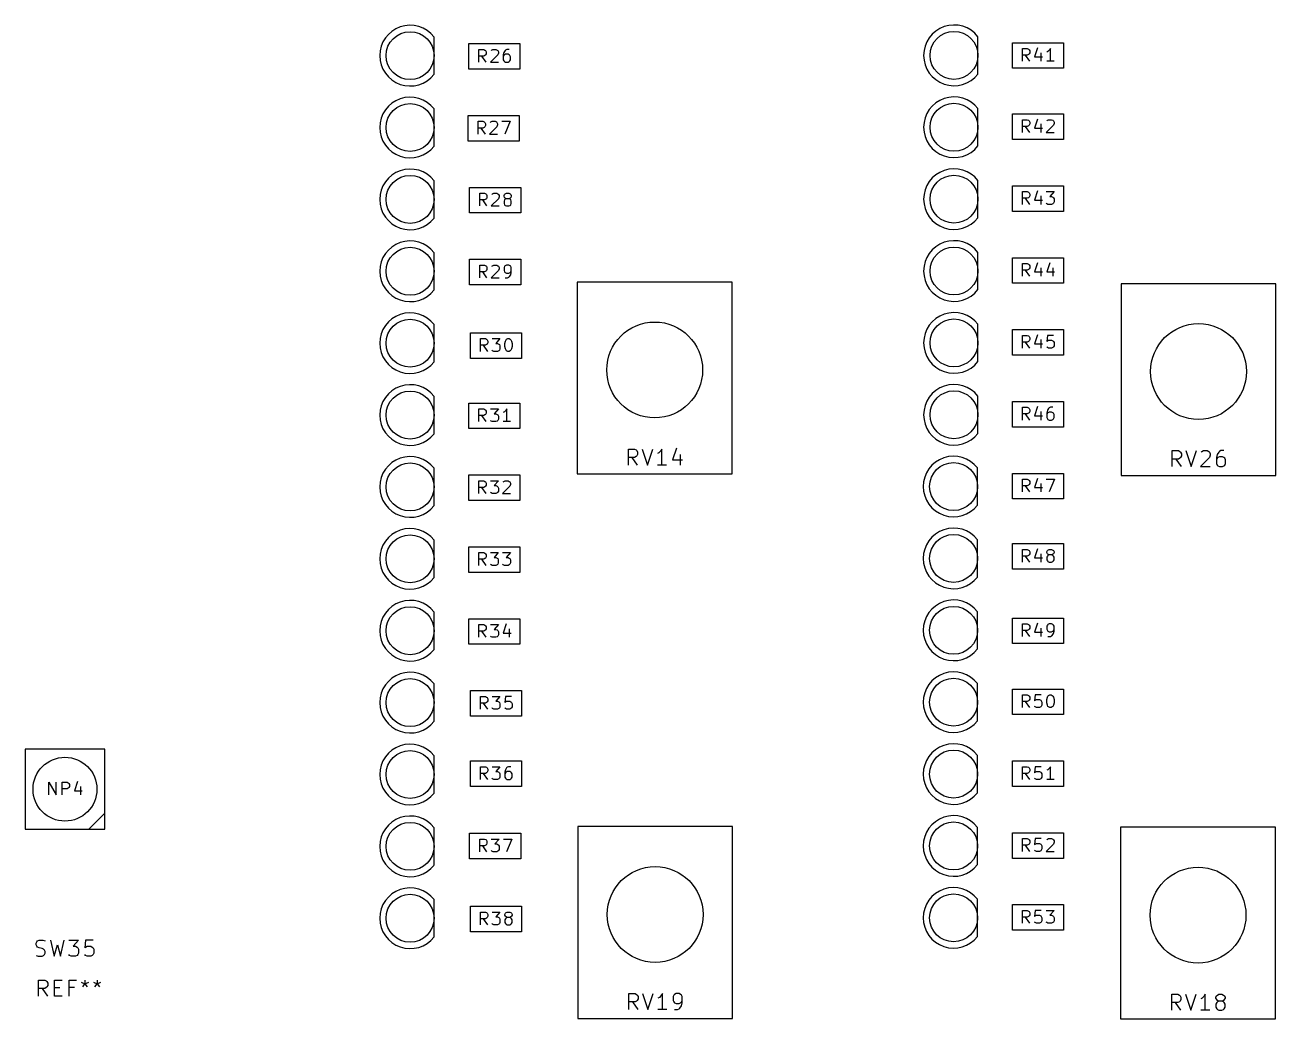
# Model space of a CAD drawing. Extents: x 0 to 360, y 0 to 260.
# Drawn here: x 90.5 to 168.8, y 134.5 to 196.8 of the extents above; entities that cross this region are included whole.
import ezdxf

# ---------------------------------------------------------------- set-up
doc = ezdxf.new("R2010")
doc.units = 0
doc.layers.add('BLACK', color=7, linetype='CONTINUOUS')

msp = doc.modelspace()

# ---------------------------------------------------------------- linework, layer by layer
at = {"layer": 'BLACK', "linetype": 'CONTINUOUS'}
for p, q in [((116.134, 193.679), (116.134, 196.012)), ((150.19, 193.695), (150.19, 196.027)), ((118.313, 193.995), (118.313, 195.595)), ((118.313, 195.595), (121.513, 195.595)), ((118.942, 194.433), (118.942, 195.233)), ((118.942, 195.233), (119.247, 195.233)), ((119.247, 195.233), (119.323, 195.195)), ((119.323, 195.195), (119.361, 195.157)), ((119.361, 195.157), (119.399, 195.08)), ((119.399, 195.08), (119.399, 194.966)), ((119.704, 195.157), (119.742, 195.195)), ((119.742, 195.195), (119.818, 195.233)), ((119.818, 195.233), (120.009, 195.233)), ((120.009, 195.233), (120.085, 195.195)), ((120.085, 195.195), (120.123, 195.157)), ((120.123, 195.157), (120.161, 195.08)), ((120.161, 195.08), (120.161, 195.004)), ((120.504, 195.042), (120.466, 194.89)), ((120.58, 195.157), (120.504, 195.042)), ((120.618, 195.195), (120.58, 195.157)), ((120.694, 195.233), (120.618, 195.195)), ((120.847, 195.233), (120.694, 195.233)), ((121.513, 195.595), (121.513, 193.995)), ((152.345, 194.056), (152.345, 195.656)), ((152.345, 195.656), (155.545, 195.656)), ((152.974, 194.494), (152.974, 195.294)), ((152.974, 195.294), (153.279, 195.294)), ((153.279, 195.294), (153.355, 195.256)), ((153.355, 195.256), (153.393, 195.218)), ((153.393, 195.218), (153.431, 195.142)), ((153.431, 195.142), (153.431, 195.028)), ((153.926, 195.332), (153.736, 194.761)), ((154.574, 195.104), (154.498, 195.066)), ((154.65, 195.18), (154.574, 195.104)), ((154.726, 195.294), (154.65, 195.18)), ((154.726, 194.494), (154.726, 195.294)), ((155.545, 195.656), (155.545, 194.056)), ((119.247, 194.814), (118.942, 194.814)), ((119.399, 194.433), (119.132, 194.814)), ((119.323, 194.852), (119.247, 194.814)), ((119.361, 194.89), (119.323, 194.852)), ((119.399, 194.966), (119.361, 194.89)), ((120.123, 194.89), (119.666, 194.433)), ((119.666, 194.433), (120.161, 194.433)), ((120.161, 195.004), (120.123, 194.89)), ((120.466, 194.89), (120.466, 194.585)), ((120.504, 194.852), (120.466, 194.776)), ((120.466, 194.585), (120.504, 194.509)), ((120.542, 194.89), (120.504, 194.852)), ((120.504, 194.509), (120.542, 194.471)), ((120.618, 194.928), (120.542, 194.89)), ((120.542, 194.471), (120.618, 194.433)), ((120.771, 194.928), (120.618, 194.928)), ((120.618, 194.433), (120.771, 194.433)), ((120.847, 194.89), (120.771, 194.928)), ((120.771, 194.433), (120.847, 194.471)), ((120.885, 194.852), (120.847, 194.89)), ((120.847, 194.471), (120.885, 194.509)), ((120.923, 194.776), (120.885, 194.852)), ((120.885, 194.509), (120.923, 194.585)), ((120.923, 194.585), (120.923, 194.776)), ((153.279, 194.875), (152.974, 194.875)), ((153.431, 194.494), (153.164, 194.875)), ((153.355, 194.913), (153.279, 194.875)), ((153.393, 194.951), (153.355, 194.913)), ((153.431, 195.028), (153.393, 194.951)), ((153.736, 194.761), (154.231, 194.761)), ((154.117, 195.028), (154.117, 194.494)), ((154.955, 194.494), (154.498, 194.494)), ((121.513, 193.995), (118.313, 193.995)), ((155.545, 194.056), (152.345, 194.056)), ((116.134, 189.179), (116.134, 191.512)), ((150.19, 189.195), (150.19, 191.527)), ((152.345, 189.596), (152.345, 191.196)), ((152.345, 191.196), (155.545, 191.196)), ((155.545, 191.196), (155.545, 189.596)), ((118.263, 191.095), (121.463, 191.095)), ((118.263, 189.495), (118.263, 191.095)), ((118.892, 189.933), (118.892, 190.733)), ((118.892, 190.733), (119.197, 190.733)), ((119.197, 190.733), (119.273, 190.695)), ((119.273, 190.352), (119.197, 190.314)), ((119.273, 190.695), (119.311, 190.657)), ((119.311, 190.39), (119.273, 190.352)), ((119.311, 190.657), (119.349, 190.58)), ((119.349, 190.466), (119.311, 190.39)), ((119.349, 190.58), (119.349, 190.466)), ((120.073, 190.39), (119.616, 189.933)), ((119.654, 190.657), (119.692, 190.695)), ((119.692, 190.695), (119.768, 190.733)), ((119.768, 190.733), (119.959, 190.733)), ((119.959, 190.733), (120.035, 190.695)), ((120.035, 190.695), (120.073, 190.657)), ((120.073, 190.657), (120.111, 190.58)), ((120.111, 190.504), (120.073, 190.39)), ((120.111, 190.58), (120.111, 190.504)), ((120.378, 190.733), (120.911, 190.733)), ((120.911, 190.733), (120.568, 189.933)), ((121.463, 191.095), (121.463, 189.495)), ((152.974, 190.034), (152.974, 190.834)), ((152.974, 190.834), (153.279, 190.834)), ((153.279, 190.415), (152.974, 190.415)), ((153.431, 190.034), (153.164, 190.415)), ((153.279, 190.834), (153.355, 190.796)), ((153.355, 190.453), (153.279, 190.415)), ((153.355, 190.796), (153.393, 190.758)), ((153.393, 190.491), (153.355, 190.453)), ((153.393, 190.758), (153.431, 190.682)), ((153.431, 190.568), (153.393, 190.491)), ((153.431, 190.682), (153.431, 190.568)), ((153.926, 190.872), (153.736, 190.301)), ((154.117, 190.568), (154.117, 190.034)), ((154.917, 190.491), (154.46, 190.034)), ((154.498, 190.758), (154.536, 190.796)), ((154.536, 190.796), (154.612, 190.834)), ((154.612, 190.834), (154.803, 190.834)), ((154.803, 190.834), (154.879, 190.796)), ((154.879, 190.796), (154.917, 190.758)), ((154.917, 190.758), (154.955, 190.682)), ((154.955, 190.606), (154.917, 190.491)), ((154.955, 190.682), (154.955, 190.606)), ((119.197, 190.314), (118.892, 190.314)), ((119.349, 189.933), (119.082, 190.314)), ((119.616, 189.933), (120.111, 189.933)), ((155.545, 189.596), (152.345, 189.596)), ((153.736, 190.301), (154.231, 190.301)), ((154.46, 190.034), (154.955, 190.034)), ((121.463, 189.495), (118.263, 189.495)), ((116.134, 184.679), (116.134, 187.012)), ((118.363, 184.995), (118.363, 186.595)), ((118.363, 186.595), (121.563, 186.595)), ((121.563, 186.595), (121.563, 184.995)), ((150.19, 184.695), (150.19, 187.027)), ((152.345, 185.096), (152.345, 186.696)), ((152.345, 186.696), (155.545, 186.696)), ((155.545, 186.696), (155.545, 185.096)), ((118.992, 185.433), (118.992, 186.233)), ((118.992, 186.233), (119.297, 186.233)), ((119.297, 185.814), (118.992, 185.814)), ((119.449, 185.433), (119.182, 185.814)), ((119.297, 186.233), (119.373, 186.195)), ((119.373, 185.852), (119.297, 185.814)), ((119.373, 186.195), (119.411, 186.157)), ((119.411, 185.89), (119.373, 185.852)), ((119.411, 186.157), (119.449, 186.08)), ((119.449, 185.966), (119.411, 185.89)), ((119.449, 186.08), (119.449, 185.966)), ((120.173, 185.89), (119.716, 185.433)), ((119.754, 186.157), (119.792, 186.195)), ((119.792, 186.195), (119.868, 186.233)), ((119.868, 186.233), (120.059, 186.233)), ((120.059, 186.233), (120.135, 186.195)), ((120.135, 186.195), (120.173, 186.157)), ((120.173, 186.157), (120.211, 186.08)), ((120.211, 186.004), (120.173, 185.89)), ((120.211, 186.08), (120.211, 186.004)), ((120.516, 186.08), (120.554, 186.157)), ((120.516, 186.042), (120.516, 186.08)), ((120.554, 185.966), (120.516, 186.042)), ((120.554, 185.814), (120.516, 185.737)), ((120.516, 185.737), (120.516, 185.585)), ((120.554, 186.157), (120.592, 186.195)), ((120.592, 185.928), (120.554, 185.966)), ((120.592, 185.852), (120.554, 185.814)), ((120.592, 186.195), (120.668, 186.233)), ((120.668, 185.89), (120.592, 185.928)), ((120.668, 185.89), (120.592, 185.852)), ((120.668, 186.233), (120.821, 186.233)), ((120.821, 185.89), (120.668, 185.89)), ((120.821, 186.233), (120.897, 186.195)), ((120.897, 185.928), (120.821, 185.89)), ((120.897, 185.852), (120.821, 185.89)), ((120.897, 186.195), (120.935, 186.157)), ((120.935, 185.966), (120.897, 185.928)), ((120.935, 185.814), (120.897, 185.852)), ((120.935, 186.157), (120.973, 186.08)), ((120.973, 186.042), (120.935, 185.966)), ((120.973, 185.737), (120.935, 185.814)), ((120.973, 186.08), (120.973, 186.042)), ((120.973, 185.585), (120.973, 185.737)), ((152.974, 185.534), (152.974, 186.334)), ((152.974, 186.334), (153.279, 186.334)), ((153.279, 185.915), (152.974, 185.915)), ((153.431, 185.534), (153.164, 185.915)), ((153.279, 186.334), (153.355, 186.296)), ((153.355, 185.953), (153.279, 185.915)), ((153.355, 186.296), (153.393, 186.258)), ((153.393, 185.991), (153.355, 185.953)), ((153.393, 186.258), (153.431, 186.182)), ((153.431, 186.068), (153.393, 185.991)), ((153.431, 186.182), (153.431, 186.068)), ((153.926, 186.372), (153.736, 185.801)), ((153.736, 185.801), (154.231, 185.801)), ((154.117, 186.068), (154.117, 185.534)), ((154.46, 186.334), (154.955, 186.334)), ((154.955, 186.334), (154.688, 186.03)), ((154.688, 186.03), (154.803, 186.03)), ((154.803, 186.03), (154.879, 185.991)), ((154.879, 185.991), (154.917, 185.953)), ((154.917, 185.953), (154.955, 185.877)), ((154.955, 185.687), (154.917, 185.61)), ((154.955, 185.877), (154.955, 185.687)), ((121.563, 184.995), (118.363, 184.995)), ((119.716, 185.433), (120.211, 185.433)), ((120.516, 185.585), (120.554, 185.509)), ((120.554, 185.509), (120.592, 185.471)), ((120.592, 185.471), (120.668, 185.433)), ((120.668, 185.433), (120.821, 185.433)), ((120.821, 185.433), (120.897, 185.471)), ((120.897, 185.471), (120.935, 185.509)), ((120.935, 185.509), (120.973, 185.585)), ((155.545, 185.096), (152.345, 185.096)), ((154.498, 185.572), (154.46, 185.61)), ((154.574, 185.534), (154.498, 185.572)), ((154.803, 185.534), (154.574, 185.534)), ((154.879, 185.572), (154.803, 185.534)), ((154.917, 185.61), (154.879, 185.572)), ((116.134, 180.179), (116.134, 182.512)), ((150.19, 180.195), (150.19, 182.527)), ((118.363, 180.495), (118.363, 182.095)), ((118.363, 182.095), (121.563, 182.095)), ((118.992, 180.933), (118.992, 181.733)), ((118.992, 181.733), (119.297, 181.733)), ((119.297, 181.733), (119.373, 181.695)), ((119.792, 181.695), (119.868, 181.733)), ((119.868, 181.733), (120.059, 181.733)), ((120.059, 181.733), (120.135, 181.695)), ((120.668, 181.733), (120.592, 181.695)), ((120.821, 181.733), (120.668, 181.733)), ((120.897, 181.695), (120.821, 181.733)), ((121.563, 182.095), (121.563, 180.495)), ((152.345, 182.196), (155.545, 182.196)), ((152.345, 180.596), (152.345, 182.196)), ((152.974, 181.034), (152.974, 181.834)), ((152.974, 181.834), (153.279, 181.834)), ((153.279, 181.834), (153.355, 181.796)), ((153.355, 181.796), (153.393, 181.758)), ((153.393, 181.758), (153.431, 181.682)), ((153.926, 181.872), (153.736, 181.301)), ((154.688, 181.872), (154.498, 181.301)), ((155.545, 182.196), (155.545, 180.596)), ((119.297, 181.314), (118.992, 181.314)), ((119.449, 180.933), (119.182, 181.314)), ((119.373, 181.352), (119.297, 181.314)), ((119.373, 181.695), (119.411, 181.657)), ((119.411, 181.39), (119.373, 181.352)), ((119.411, 181.657), (119.449, 181.58)), ((119.449, 181.466), (119.411, 181.39)), ((119.449, 181.58), (119.449, 181.466)), ((120.173, 181.39), (119.716, 180.933)), ((119.716, 180.933), (120.211, 180.933)), ((119.754, 181.657), (119.792, 181.695)), ((120.135, 181.695), (120.173, 181.657)), ((120.173, 181.657), (120.211, 181.58)), ((120.211, 181.504), (120.173, 181.39)), ((120.211, 181.58), (120.211, 181.504)), ((120.554, 181.657), (120.516, 181.58)), ((120.516, 181.58), (120.516, 181.39)), ((120.516, 181.39), (120.554, 181.314)), ((120.592, 181.695), (120.554, 181.657)), ((120.554, 181.314), (120.592, 181.276)), ((120.592, 181.276), (120.668, 181.237)), ((120.592, 180.933), (120.744, 180.933)), ((120.668, 181.237), (120.821, 181.237)), ((120.744, 180.933), (120.821, 180.971)), ((120.821, 181.237), (120.897, 181.276)), ((120.821, 180.971), (120.859, 181.009)), ((120.859, 181.009), (120.935, 181.123)), ((120.935, 181.657), (120.897, 181.695)), ((120.897, 181.276), (120.935, 181.314)), ((120.973, 181.58), (120.935, 181.657)), ((120.935, 181.314), (120.973, 181.39)), ((120.935, 181.123), (120.973, 181.276)), ((120.973, 181.276), (120.973, 181.58)), ((153.279, 181.415), (152.974, 181.415)), ((153.431, 181.034), (153.164, 181.415)), ((153.355, 181.453), (153.279, 181.415)), ((153.393, 181.491), (153.355, 181.453)), ((153.431, 181.568), (153.393, 181.491)), ((153.431, 181.682), (153.431, 181.568)), ((153.736, 181.301), (154.231, 181.301)), ((154.117, 181.568), (154.117, 181.034)), ((154.498, 181.301), (154.993, 181.301)), ((154.879, 181.568), (154.879, 181.034)), ((121.563, 180.495), (118.363, 180.495)), ((134.8, 180.67), (125.1, 180.67)), ((125.1, 180.67), (125.1, 168.67)), ((134.8, 168.67), (134.8, 180.67)), ((155.545, 180.596), (152.345, 180.596)), ((159.15, 180.57), (159.15, 168.57)), ((168.85, 180.57), (159.15, 180.57)), ((168.85, 168.57), (168.85, 180.57)), ((116.134, 175.679), (116.134, 178.012)), ((150.19, 175.695), (150.19, 178.027)), ((118.413, 177.495), (121.613, 177.495)), ((118.413, 175.895), (118.413, 177.495)), ((119.042, 176.333), (119.042, 177.133)), ((119.042, 177.133), (119.347, 177.133)), ((119.347, 177.133), (119.423, 177.095)), ((119.423, 177.095), (119.461, 177.057)), ((119.461, 177.057), (119.499, 176.98)), ((119.766, 177.133), (120.261, 177.133)), ((120.261, 177.133), (119.994, 176.828)), ((120.604, 176.98), (120.642, 177.057)), ((120.642, 177.057), (120.68, 177.095)), ((120.68, 177.095), (120.756, 177.133)), ((120.756, 177.133), (120.832, 177.133)), ((120.832, 177.133), (120.909, 177.095)), ((120.909, 177.095), (120.947, 177.057)), ((120.947, 177.057), (120.985, 176.98)), ((121.613, 177.495), (121.613, 175.895)), ((152.345, 176.096), (152.345, 177.696)), ((152.345, 177.696), (155.545, 177.696)), ((152.974, 176.534), (152.974, 177.334)), ((152.974, 177.334), (153.279, 177.334)), ((153.279, 177.334), (153.355, 177.296)), ((153.355, 177.296), (153.393, 177.258)), ((153.393, 177.258), (153.431, 177.182)), ((153.431, 177.068), (153.393, 176.991)), ((153.431, 177.182), (153.431, 177.068)), ((153.926, 177.372), (153.736, 176.801)), ((154.117, 177.068), (154.117, 176.534)), ((154.536, 177.334), (154.498, 176.953)), ((154.917, 177.334), (154.536, 177.334)), ((154.536, 176.991), (154.612, 177.03)), ((154.612, 177.03), (154.803, 177.03)), ((154.803, 177.03), (154.879, 176.991)), ((155.545, 177.696), (155.545, 176.096)), ((119.347, 176.714), (119.042, 176.714)), ((119.499, 176.333), (119.232, 176.714)), ((119.423, 176.752), (119.347, 176.714)), ((119.461, 176.79), (119.423, 176.752)), ((119.499, 176.866), (119.461, 176.79)), ((119.499, 176.98), (119.499, 176.866)), ((119.804, 176.371), (119.766, 176.409)), ((119.88, 176.333), (119.804, 176.371)), ((120.109, 176.333), (119.88, 176.333)), ((119.994, 176.828), (120.109, 176.828)), ((120.109, 176.828), (120.185, 176.79)), ((120.185, 176.371), (120.109, 176.333)), ((120.185, 176.79), (120.223, 176.752)), ((120.223, 176.409), (120.185, 176.371)), ((120.223, 176.752), (120.261, 176.676)), ((120.261, 176.485), (120.223, 176.409)), ((120.261, 176.676), (120.261, 176.485)), ((120.566, 176.828), (120.604, 176.98)), ((120.566, 176.637), (120.566, 176.828)), ((120.604, 176.485), (120.566, 176.637)), ((120.642, 176.409), (120.604, 176.485)), ((120.68, 176.371), (120.642, 176.409)), ((120.756, 176.333), (120.68, 176.371)), ((120.832, 176.333), (120.756, 176.333)), ((120.909, 176.371), (120.832, 176.333)), ((120.947, 176.409), (120.909, 176.371)), ((120.985, 176.485), (120.947, 176.409)), ((120.985, 176.98), (121.023, 176.828)), ((121.023, 176.637), (120.985, 176.485)), ((121.023, 176.828), (121.023, 176.637)), ((153.279, 176.915), (152.974, 176.915)), ((153.431, 176.534), (153.164, 176.915)), ((153.355, 176.953), (153.279, 176.915)), ((153.393, 176.991), (153.355, 176.953)), ((153.736, 176.801), (154.231, 176.801)), ((154.498, 176.953), (154.536, 176.991)), ((154.536, 176.572), (154.498, 176.61)), ((154.612, 176.534), (154.536, 176.572)), ((154.803, 176.534), (154.612, 176.534)), ((154.879, 176.572), (154.803, 176.534)), ((154.879, 176.991), (154.917, 176.953)), ((154.917, 176.61), (154.879, 176.572)), ((154.917, 176.953), (154.955, 176.877)), ((154.955, 176.687), (154.917, 176.61)), ((154.955, 176.877), (154.955, 176.687)), ((121.613, 175.895), (118.413, 175.895)), ((155.545, 176.096), (152.345, 176.096)), ((116.134, 171.179), (116.134, 173.512)), ((150.19, 171.195), (150.19, 173.527)), ((152.345, 173.196), (155.545, 173.196)), ((152.345, 171.596), (152.345, 173.196)), ((155.545, 173.196), (155.545, 171.596)), ((118.313, 173.095), (121.513, 173.095)), ((118.313, 171.495), (118.313, 173.095)), ((118.942, 171.933), (118.942, 172.733)), ((118.942, 172.733), (119.247, 172.733)), ((119.247, 172.733), (119.323, 172.695)), ((119.323, 172.352), (119.247, 172.314)), ((119.323, 172.695), (119.361, 172.657)), ((119.361, 172.39), (119.323, 172.352)), ((119.361, 172.657), (119.399, 172.58)), ((119.399, 172.466), (119.361, 172.39)), ((119.399, 172.58), (119.399, 172.466)), ((119.666, 172.733), (120.161, 172.733)), ((120.161, 172.733), (119.894, 172.428)), ((119.894, 172.428), (120.009, 172.428)), ((120.009, 172.428), (120.085, 172.39)), ((120.085, 172.39), (120.123, 172.352)), ((120.123, 172.352), (120.161, 172.276)), ((120.542, 172.542), (120.466, 172.504)), ((120.618, 172.618), (120.542, 172.542)), ((120.694, 172.733), (120.618, 172.618)), ((120.694, 171.933), (120.694, 172.733)), ((121.513, 173.095), (121.513, 171.495)), ((152.974, 172.034), (152.974, 172.834)), ((152.974, 172.834), (153.279, 172.834)), ((153.279, 172.415), (152.974, 172.415)), ((153.431, 172.034), (153.164, 172.415)), ((153.279, 172.834), (153.355, 172.796)), ((153.355, 172.453), (153.279, 172.415)), ((153.355, 172.796), (153.393, 172.758)), ((153.393, 172.491), (153.355, 172.453)), ((153.393, 172.758), (153.431, 172.682)), ((153.431, 172.568), (153.393, 172.491)), ((153.431, 172.682), (153.431, 172.568)), ((153.926, 172.872), (153.736, 172.301)), ((154.117, 172.568), (154.117, 172.034)), ((154.536, 172.644), (154.498, 172.491)), ((154.498, 172.491), (154.498, 172.187)), ((154.536, 172.453), (154.498, 172.377)), ((154.612, 172.758), (154.536, 172.644)), ((154.574, 172.491), (154.536, 172.453)), ((154.65, 172.53), (154.574, 172.491)), ((154.65, 172.796), (154.612, 172.758)), ((154.726, 172.834), (154.65, 172.796)), ((154.803, 172.53), (154.65, 172.53)), ((154.879, 172.834), (154.726, 172.834)), ((154.879, 172.491), (154.803, 172.53)), ((154.917, 172.453), (154.879, 172.491)), ((154.955, 172.377), (154.917, 172.453)), ((154.955, 172.187), (154.955, 172.377)), ((119.247, 172.314), (118.942, 172.314)), ((119.399, 171.933), (119.132, 172.314)), ((119.704, 171.971), (119.666, 172.009)), ((119.78, 171.933), (119.704, 171.971)), ((120.009, 171.933), (119.78, 171.933)), ((120.085, 171.971), (120.009, 171.933)), ((120.123, 172.009), (120.085, 171.971)), ((120.161, 172.085), (120.123, 172.009)), ((120.161, 172.276), (120.161, 172.085)), ((120.923, 171.933), (120.466, 171.933)), ((155.545, 171.596), (152.345, 171.596)), ((153.736, 172.301), (154.231, 172.301)), ((154.498, 172.187), (154.536, 172.11)), ((154.536, 172.11), (154.574, 172.072)), ((154.574, 172.072), (154.65, 172.034)), ((154.65, 172.034), (154.803, 172.034)), ((154.803, 172.034), (154.879, 172.072)), ((154.879, 172.072), (154.917, 172.11)), ((154.917, 172.11), (154.955, 172.187)), ((121.513, 171.495), (118.313, 171.495)), ((128.307, 169.218), (128.307, 170.218)), ((128.307, 170.218), (128.688, 170.218)), ((128.688, 170.218), (128.783, 170.17)), ((128.783, 170.17), (128.831, 170.122)), ((128.831, 170.122), (128.879, 170.027)), ((128.879, 170.027), (128.879, 169.884)), ((129.164, 170.218), (129.498, 169.218)), ((129.498, 169.218), (129.831, 170.218)), ((130.212, 169.98), (130.117, 169.932)), ((130.307, 170.075), (130.212, 169.98)), ((130.402, 170.218), (130.307, 170.075)), ((130.402, 169.218), (130.402, 170.218)), ((131.307, 170.265), (131.069, 169.551)), ((162.357, 169.118), (162.357, 170.118)), ((162.357, 170.118), (162.738, 170.118)), ((162.738, 170.118), (162.833, 170.07)), ((162.833, 170.07), (162.881, 170.022)), ((162.881, 170.022), (162.929, 169.927)), ((163.214, 170.118), (163.548, 169.118)), ((163.548, 169.118), (163.881, 170.118)), ((164.167, 170.022), (164.214, 170.07)), ((164.214, 170.07), (164.31, 170.118)), ((164.31, 170.118), (164.548, 170.118)), ((164.548, 170.118), (164.643, 170.07)), ((164.643, 170.07), (164.69, 170.022)), ((164.69, 170.022), (164.738, 169.927)), ((165.262, 170.022), (165.167, 169.88)), ((165.31, 170.07), (165.262, 170.022)), ((165.405, 170.118), (165.31, 170.07)), ((165.595, 170.118), (165.405, 170.118)), ((128.688, 169.694), (128.307, 169.694)), ((128.879, 169.218), (128.545, 169.694)), ((128.783, 169.741), (128.688, 169.694)), ((128.831, 169.789), (128.783, 169.741)), ((128.879, 169.884), (128.831, 169.789)), ((130.688, 169.218), (130.117, 169.218)), ((131.069, 169.551), (131.688, 169.551)), ((131.545, 169.884), (131.545, 169.218)), ((162.738, 169.594), (162.357, 169.594)), ((162.929, 169.118), (162.595, 169.594)), ((162.833, 169.641), (162.738, 169.594)), ((162.881, 169.689), (162.833, 169.641)), ((162.929, 169.784), (162.881, 169.689)), ((162.929, 169.927), (162.929, 169.784)), ((164.69, 169.689), (164.119, 169.118)), ((164.738, 169.832), (164.69, 169.689)), ((164.738, 169.927), (164.738, 169.832)), ((165.167, 169.88), (165.119, 169.689)), ((165.119, 169.689), (165.119, 169.308)), ((165.167, 169.641), (165.119, 169.546)), ((165.119, 169.308), (165.167, 169.213)), ((165.214, 169.689), (165.167, 169.641)), ((165.167, 169.213), (165.214, 169.165)), ((165.31, 169.737), (165.214, 169.689)), ((165.5, 169.737), (165.31, 169.737)), ((165.595, 169.689), (165.5, 169.737)), ((165.643, 169.641), (165.595, 169.689)), ((165.595, 169.165), (165.643, 169.213)), ((165.69, 169.546), (165.643, 169.641)), ((165.643, 169.213), (165.69, 169.308)), ((165.69, 169.308), (165.69, 169.546)), ((116.134, 166.679), (116.134, 169.012)), ((118.313, 168.595), (121.513, 168.595)), ((118.313, 166.995), (118.313, 168.595)), ((121.513, 168.595), (121.513, 166.995)), ((125.1, 168.67), (134.8, 168.67)), ((150.165, 166.705), (150.165, 169.037)), ((152.345, 167.096), (152.345, 168.696)), ((152.345, 168.696), (155.545, 168.696)), ((155.545, 168.696), (155.545, 167.096)), ((159.15, 168.57), (168.85, 168.57)), ((164.119, 169.118), (164.738, 169.118)), ((165.214, 169.165), (165.31, 169.118)), ((165.31, 169.118), (165.5, 169.118)), ((165.5, 169.118), (165.595, 169.165)), ((118.942, 167.433), (118.942, 168.233)), ((118.942, 168.233), (119.247, 168.233)), ((119.247, 167.814), (118.942, 167.814)), ((119.399, 167.433), (119.132, 167.814)), ((119.247, 168.233), (119.323, 168.195)), ((119.323, 167.852), (119.247, 167.814)), ((119.323, 168.195), (119.361, 168.157)), ((119.361, 167.89), (119.323, 167.852)), ((119.361, 168.157), (119.399, 168.08)), ((119.399, 167.966), (119.361, 167.89)), ((119.399, 168.08), (119.399, 167.966)), ((119.666, 168.233), (120.161, 168.233)), ((120.161, 168.233), (119.894, 167.928)), ((119.894, 167.928), (120.009, 167.928)), ((120.009, 167.928), (120.085, 167.89)), ((120.085, 167.89), (120.123, 167.852)), ((120.123, 167.852), (120.161, 167.776)), ((120.161, 167.776), (120.161, 167.585)), ((120.885, 167.89), (120.428, 167.433)), ((120.466, 168.157), (120.504, 168.195)), ((120.504, 168.195), (120.58, 168.233)), ((120.58, 168.233), (120.771, 168.233)), ((120.771, 168.233), (120.847, 168.195)), ((120.847, 168.195), (120.885, 168.157)), ((120.885, 168.157), (120.923, 168.08)), ((120.923, 168.004), (120.885, 167.89)), ((120.923, 168.08), (120.923, 168.004)), ((152.974, 167.534), (152.974, 168.334)), ((152.974, 168.334), (153.279, 168.334)), ((153.279, 167.915), (152.974, 167.915)), ((153.431, 167.534), (153.164, 167.915)), ((153.279, 168.334), (153.355, 168.296)), ((153.355, 167.953), (153.279, 167.915)), ((153.355, 168.296), (153.393, 168.258)), ((153.393, 167.991), (153.355, 167.953)), ((153.393, 168.258), (153.431, 168.182)), ((153.431, 168.068), (153.393, 167.991)), ((153.431, 168.182), (153.431, 168.068)), ((153.926, 168.372), (153.736, 167.801)), ((153.736, 167.801), (154.231, 167.801)), ((154.117, 168.068), (154.117, 167.534)), ((154.46, 168.334), (154.993, 168.334)), ((154.993, 168.334), (154.65, 167.534)), ((121.513, 166.995), (118.313, 166.995)), ((119.704, 167.471), (119.666, 167.509)), ((119.78, 167.433), (119.704, 167.471)), ((120.009, 167.433), (119.78, 167.433)), ((120.085, 167.471), (120.009, 167.433)), ((120.123, 167.509), (120.085, 167.471)), ((120.161, 167.585), (120.123, 167.509)), ((120.428, 167.433), (120.923, 167.433)), ((155.545, 167.096), (152.345, 167.096)), ((116.134, 162.179), (116.134, 164.512)), ((150.165, 162.205), (150.165, 164.537)), ((118.312, 164.099), (121.512, 164.099)), ((118.312, 162.499), (118.312, 164.099)), ((118.941, 162.937), (118.941, 163.737)), ((118.941, 163.737), (119.246, 163.737)), ((119.246, 163.737), (119.322, 163.699)), ((119.665, 163.737), (120.16, 163.737)), ((120.16, 163.737), (119.893, 163.432)), ((120.427, 163.737), (120.922, 163.737)), ((120.922, 163.737), (120.655, 163.432)), ((121.512, 164.099), (121.512, 162.499)), ((152.345, 164.296), (155.545, 164.296)), ((152.345, 162.696), (152.345, 164.296)), ((152.974, 163.134), (152.974, 163.934)), ((152.974, 163.934), (153.279, 163.934)), ((153.279, 163.934), (153.355, 163.896)), ((153.355, 163.896), (153.393, 163.858)), ((153.393, 163.858), (153.431, 163.782)), ((153.431, 163.782), (153.431, 163.668)), ((153.926, 163.972), (153.736, 163.401)), ((154.498, 163.782), (154.536, 163.858)), ((154.498, 163.744), (154.498, 163.782)), ((154.536, 163.668), (154.498, 163.744)), ((154.536, 163.858), (154.574, 163.896)), ((154.574, 163.896), (154.65, 163.934)), ((154.65, 163.934), (154.803, 163.934)), ((154.803, 163.934), (154.879, 163.896)), ((154.879, 163.896), (154.917, 163.858)), ((154.917, 163.858), (154.955, 163.782)), ((154.955, 163.744), (154.917, 163.668)), ((154.955, 163.782), (154.955, 163.744)), ((155.545, 164.296), (155.545, 162.696)), ((119.246, 163.318), (118.941, 163.318)), ((119.398, 162.937), (119.131, 163.318)), ((119.322, 163.356), (119.246, 163.318)), ((119.322, 163.699), (119.36, 163.661)), ((119.36, 163.394), (119.322, 163.356)), ((119.36, 163.661), (119.398, 163.585)), ((119.398, 163.47), (119.36, 163.394)), ((119.398, 163.585), (119.398, 163.47)), ((119.703, 162.975), (119.665, 163.013)), ((119.779, 162.937), (119.703, 162.975)), ((120.008, 162.937), (119.779, 162.937)), ((119.893, 163.432), (120.008, 163.432)), ((120.008, 163.432), (120.084, 163.394)), ((120.084, 162.975), (120.008, 162.937)), ((120.084, 163.394), (120.122, 163.356)), ((120.122, 163.013), (120.084, 162.975)), ((120.122, 163.356), (120.16, 163.28)), ((120.16, 163.089), (120.122, 163.013)), ((120.16, 163.28), (120.16, 163.089)), ((120.465, 162.975), (120.427, 163.013)), ((120.541, 162.937), (120.465, 162.975)), ((120.77, 162.937), (120.541, 162.937)), ((120.655, 163.432), (120.77, 163.432)), ((120.77, 163.432), (120.846, 163.394)), ((120.846, 162.975), (120.77, 162.937)), ((120.846, 163.394), (120.884, 163.356)), ((120.884, 163.013), (120.846, 162.975)), ((120.884, 163.356), (120.922, 163.28)), ((120.922, 163.089), (120.884, 163.013)), ((120.922, 163.28), (120.922, 163.089)), ((153.279, 163.515), (152.974, 163.515)), ((153.431, 163.134), (153.164, 163.515)), ((153.355, 163.553), (153.279, 163.515)), ((153.393, 163.591), (153.355, 163.553)), ((153.431, 163.668), (153.393, 163.591)), ((153.736, 163.401), (154.231, 163.401)), ((154.117, 163.668), (154.117, 163.134)), ((154.536, 163.515), (154.498, 163.439)), ((154.498, 163.439), (154.498, 163.287)), ((154.498, 163.287), (154.536, 163.21)), ((154.574, 163.63), (154.536, 163.668)), ((154.574, 163.553), (154.536, 163.515)), ((154.536, 163.21), (154.574, 163.172)), ((154.65, 163.591), (154.574, 163.63)), ((154.65, 163.591), (154.574, 163.553)), ((154.574, 163.172), (154.65, 163.134)), ((154.803, 163.591), (154.65, 163.591)), ((154.65, 163.134), (154.803, 163.134)), ((154.879, 163.63), (154.803, 163.591)), ((154.879, 163.553), (154.803, 163.591)), ((154.803, 163.134), (154.879, 163.172)), ((154.917, 163.668), (154.879, 163.63)), ((154.917, 163.515), (154.879, 163.553)), ((154.879, 163.172), (154.917, 163.21)), ((154.955, 163.439), (154.917, 163.515)), ((154.917, 163.21), (154.955, 163.287)), ((154.955, 163.287), (154.955, 163.439)), ((121.512, 162.499), (118.312, 162.499)), ((155.545, 162.696), (152.345, 162.696)), ((116.134, 157.679), (116.134, 160.012)), ((150.165, 157.705), (150.165, 160.037)), ((118.313, 157.995), (118.313, 159.595)), ((118.313, 159.595), (121.513, 159.595)), ((118.942, 158.433), (118.942, 159.233)), ((118.942, 159.233), (119.247, 159.233)), ((119.247, 159.233), (119.323, 159.195)), ((119.323, 159.195), (119.361, 159.157)), ((119.361, 159.157), (119.399, 159.08)), ((119.399, 159.08), (119.399, 158.966)), ((119.666, 159.233), (120.161, 159.233)), ((120.161, 159.233), (119.894, 158.928)), ((120.656, 159.271), (120.466, 158.699)), ((121.513, 159.595), (121.513, 157.995)), ((152.345, 158.04), (152.345, 159.64)), ((152.345, 159.64), (155.545, 159.64)), ((152.974, 158.478), (152.974, 159.278)), ((152.974, 159.278), (153.279, 159.278)), ((153.279, 159.278), (153.355, 159.24)), ((153.355, 159.24), (153.393, 159.202)), ((153.393, 159.202), (153.431, 159.125)), ((153.431, 159.011), (153.393, 158.935)), ((153.431, 159.125), (153.431, 159.011)), ((153.926, 159.316), (153.736, 158.744)), ((154.117, 159.011), (154.117, 158.478)), ((154.536, 159.202), (154.498, 159.125)), ((154.498, 159.125), (154.498, 158.935)), ((154.574, 159.24), (154.536, 159.202)), ((154.65, 159.278), (154.574, 159.24)), ((154.803, 159.278), (154.65, 159.278)), ((154.879, 159.24), (154.803, 159.278)), ((154.917, 159.202), (154.879, 159.24)), ((154.955, 159.125), (154.917, 159.202)), ((154.955, 158.821), (154.955, 159.125)), ((155.545, 159.64), (155.545, 158.04)), ((119.247, 158.814), (118.942, 158.814)), ((119.399, 158.433), (119.132, 158.814)), ((119.323, 158.852), (119.247, 158.814)), ((119.361, 158.89), (119.323, 158.852)), ((119.399, 158.966), (119.361, 158.89)), ((119.704, 158.471), (119.666, 158.509)), ((119.78, 158.433), (119.704, 158.471)), ((120.009, 158.433), (119.78, 158.433)), ((119.894, 158.928), (120.009, 158.928)), ((120.009, 158.928), (120.085, 158.89)), ((120.085, 158.471), (120.009, 158.433)), ((120.085, 158.89), (120.123, 158.852)), ((120.123, 158.509), (120.085, 158.471)), ((120.123, 158.852), (120.161, 158.776)), ((120.161, 158.585), (120.123, 158.509)), ((120.161, 158.776), (120.161, 158.585)), ((120.466, 158.699), (120.961, 158.699)), ((120.847, 158.966), (120.847, 158.433)), ((153.279, 158.859), (152.974, 158.859)), ((153.431, 158.478), (153.164, 158.859)), ((153.355, 158.897), (153.279, 158.859)), ((153.393, 158.935), (153.355, 158.897)), ((153.736, 158.744), (154.231, 158.744)), ((154.498, 158.935), (154.536, 158.859)), ((154.536, 158.859), (154.574, 158.821)), ((154.574, 158.821), (154.65, 158.783)), ((154.574, 158.478), (154.726, 158.478)), ((154.65, 158.783), (154.803, 158.783)), ((154.726, 158.478), (154.803, 158.516)), ((154.803, 158.783), (154.879, 158.821)), ((154.803, 158.516), (154.841, 158.554)), ((154.841, 158.554), (154.917, 158.668)), ((154.879, 158.821), (154.917, 158.859)), ((154.917, 158.859), (154.955, 158.935)), ((154.917, 158.668), (154.955, 158.821)), ((121.513, 157.995), (118.313, 157.995)), ((155.545, 158.04), (152.345, 158.04)), ((116.134, 153.179), (116.134, 155.512)), ((118.413, 155.095), (121.613, 155.095)), ((118.413, 153.495), (118.413, 155.095)), ((121.613, 155.095), (121.613, 153.495)), ((150.165, 153.205), (150.165, 155.537)), ((152.345, 153.596), (152.345, 155.196)), ((152.345, 155.196), (155.545, 155.196)), ((155.545, 155.196), (155.545, 153.596)), ((119.042, 153.933), (119.042, 154.733)), ((119.042, 154.733), (119.347, 154.733)), ((119.347, 154.314), (119.042, 154.314)), ((119.499, 153.933), (119.232, 154.314)), ((119.347, 154.733), (119.423, 154.695)), ((119.423, 154.352), (119.347, 154.314)), ((119.423, 154.695), (119.461, 154.657)), ((119.461, 154.39), (119.423, 154.352)), ((119.461, 154.657), (119.499, 154.58)), ((119.499, 154.466), (119.461, 154.39)), ((119.499, 154.58), (119.499, 154.466)), ((119.766, 154.733), (120.261, 154.733)), ((120.261, 154.733), (119.994, 154.428)), ((119.994, 154.428), (120.109, 154.428)), ((120.109, 154.428), (120.185, 154.39)), ((120.185, 154.39), (120.223, 154.352)), ((120.223, 154.352), (120.261, 154.276)), ((120.604, 154.733), (120.566, 154.352)), ((120.566, 154.352), (120.604, 154.39)), ((120.985, 154.733), (120.604, 154.733)), ((120.604, 154.39), (120.68, 154.428)), ((120.68, 154.428), (120.871, 154.428)), ((120.871, 154.428), (120.947, 154.39)), ((120.947, 154.39), (120.985, 154.352)), ((120.985, 154.352), (121.023, 154.276)), ((152.974, 154.034), (152.974, 154.834)), ((152.974, 154.834), (153.279, 154.834)), ((153.279, 154.415), (152.974, 154.415)), ((153.431, 154.034), (153.164, 154.415)), ((153.279, 154.834), (153.355, 154.796)), ((153.355, 154.453), (153.279, 154.415)), ((153.355, 154.796), (153.393, 154.758)), ((153.393, 154.491), (153.355, 154.453)), ((153.393, 154.758), (153.431, 154.682)), ((153.431, 154.568), (153.393, 154.491)), ((153.431, 154.682), (153.431, 154.568)), ((153.774, 154.834), (153.736, 154.453)), ((153.736, 154.453), (153.774, 154.491)), ((154.155, 154.834), (153.774, 154.834)), ((153.774, 154.491), (153.85, 154.53)), ((153.85, 154.53), (154.041, 154.53)), ((154.041, 154.53), (154.117, 154.491)), ((154.117, 154.491), (154.155, 154.453)), ((154.155, 154.453), (154.193, 154.377)), ((154.193, 154.377), (154.193, 154.187)), ((154.498, 154.53), (154.536, 154.682)), ((154.498, 154.339), (154.498, 154.53)), ((154.536, 154.187), (154.498, 154.339)), ((154.536, 154.682), (154.574, 154.758)), ((154.574, 154.758), (154.612, 154.796)), ((154.612, 154.796), (154.688, 154.834)), ((154.688, 154.834), (154.764, 154.834)), ((154.764, 154.834), (154.841, 154.796)), ((154.841, 154.796), (154.879, 154.758)), ((154.879, 154.758), (154.917, 154.682)), ((154.917, 154.682), (154.955, 154.53)), ((154.955, 154.339), (154.917, 154.187)), ((154.955, 154.53), (154.955, 154.339)), ((119.804, 153.971), (119.766, 154.009)), ((119.88, 153.933), (119.804, 153.971)), ((120.109, 153.933), (119.88, 153.933)), ((120.185, 153.971), (120.109, 153.933)), ((120.223, 154.009), (120.185, 153.971)), ((120.261, 154.085), (120.223, 154.009)), ((120.261, 154.276), (120.261, 154.085)), ((120.604, 153.971), (120.566, 154.009)), ((120.68, 153.933), (120.604, 153.971)), ((120.871, 153.933), (120.68, 153.933)), ((120.947, 153.971), (120.871, 153.933)), ((120.985, 154.009), (120.947, 153.971)), ((121.023, 154.085), (120.985, 154.009)), ((121.023, 154.276), (121.023, 154.085)), ((155.545, 153.596), (152.345, 153.596)), ((153.774, 154.072), (153.736, 154.11)), ((153.85, 154.034), (153.774, 154.072)), ((154.041, 154.034), (153.85, 154.034)), ((154.117, 154.072), (154.041, 154.034)), ((154.155, 154.11), (154.117, 154.072)), ((154.193, 154.187), (154.155, 154.11)), ((154.574, 154.11), (154.536, 154.187)), ((154.612, 154.072), (154.574, 154.11)), ((154.688, 154.034), (154.612, 154.072)), ((154.764, 154.034), (154.688, 154.034)), ((154.841, 154.072), (154.764, 154.034)), ((154.879, 154.11), (154.841, 154.072)), ((154.917, 154.187), (154.879, 154.11)), ((121.613, 153.495), (118.413, 153.495)), ((90.525, 151.425), (90.525, 146.425)), ((95.525, 151.425), (90.525, 151.425)), ((95.525, 146.425), (95.525, 151.425)), ((116.134, 148.679), (116.134, 151.012)), ((118.413, 149.095), (118.413, 150.695)), ((118.413, 150.695), (121.613, 150.695)), ((121.613, 150.695), (121.613, 149.095)), ((150.165, 148.705), (150.165, 151.037)), ((152.345, 150.696), (155.545, 150.696)), ((152.345, 149.096), (152.345, 150.696)), ((155.545, 150.696), (155.545, 149.096)), ((119.042, 149.533), (119.042, 150.333)), ((119.042, 150.333), (119.347, 150.333)), ((119.347, 149.914), (119.042, 149.914)), ((119.499, 149.533), (119.232, 149.914)), ((119.347, 150.333), (119.423, 150.295)), ((119.423, 149.952), (119.347, 149.914)), ((119.423, 150.295), (119.461, 150.257)), ((119.461, 149.99), (119.423, 149.952)), ((119.461, 150.257), (119.499, 150.18)), ((119.499, 150.066), (119.461, 149.99)), ((119.499, 150.18), (119.499, 150.066)), ((119.766, 150.333), (120.261, 150.333)), ((119.804, 149.571), (119.766, 149.609)), ((120.261, 150.333), (119.994, 150.028)), ((119.994, 150.028), (120.109, 150.028)), ((120.109, 150.028), (120.185, 149.99)), ((120.185, 149.99), (120.223, 149.952)), ((120.223, 149.609), (120.185, 149.571)), ((120.223, 149.952), (120.261, 149.876)), ((120.261, 149.685), (120.223, 149.609)), ((120.261, 149.876), (120.261, 149.685)), ((120.604, 150.142), (120.566, 149.99)), ((120.566, 149.99), (120.566, 149.685)), ((120.604, 149.952), (120.566, 149.876)), ((120.566, 149.685), (120.604, 149.609)), ((120.68, 150.257), (120.604, 150.142)), ((120.642, 149.99), (120.604, 149.952)), ((120.604, 149.609), (120.642, 149.571)), ((120.718, 150.028), (120.642, 149.99)), ((120.718, 150.295), (120.68, 150.257)), ((120.794, 150.333), (120.718, 150.295)), ((120.871, 150.028), (120.718, 150.028)), ((120.947, 150.333), (120.794, 150.333)), ((120.947, 149.99), (120.871, 150.028)), ((120.985, 149.952), (120.947, 149.99)), ((120.947, 149.571), (120.985, 149.609)), ((121.023, 149.876), (120.985, 149.952)), ((120.985, 149.609), (121.023, 149.685)), ((121.023, 149.685), (121.023, 149.876)), ((152.974, 149.534), (152.974, 150.334)), ((152.974, 150.334), (153.279, 150.334)), ((153.279, 149.915), (152.974, 149.915)), ((153.431, 149.534), (153.164, 149.915)), ((153.279, 150.334), (153.355, 150.296)), ((153.355, 149.953), (153.279, 149.915)), ((153.355, 150.296), (153.393, 150.258)), ((153.393, 149.991), (153.355, 149.953)), ((153.393, 150.258), (153.431, 150.182)), ((153.431, 150.068), (153.393, 149.991)), ((153.431, 150.182), (153.431, 150.068)), ((153.774, 150.334), (153.736, 149.953)), ((153.736, 149.953), (153.774, 149.991)), ((153.774, 149.572), (153.736, 149.61)), ((154.155, 150.334), (153.774, 150.334)), ((153.774, 149.991), (153.85, 150.03)), ((153.85, 150.03), (154.041, 150.03)), ((154.041, 150.03), (154.117, 149.991)), ((154.117, 149.991), (154.155, 149.953)), ((154.155, 149.61), (154.117, 149.572)), ((154.155, 149.953), (154.193, 149.877)), ((154.193, 149.687), (154.155, 149.61)), ((154.193, 149.877), (154.193, 149.687)), ((154.574, 150.144), (154.498, 150.106)), ((154.65, 150.22), (154.574, 150.144)), ((154.726, 150.334), (154.65, 150.22)), ((154.726, 149.534), (154.726, 150.334)), ((92.0155, 148.563), (92.0155, 149.363)), ((92.0155, 149.363), (92.4726, 148.563)), ((92.4726, 148.563), (92.4726, 149.363)), ((92.8536, 148.563), (92.8536, 149.363)), ((92.8536, 149.363), (93.1583, 149.363)), ((93.1583, 148.944), (92.8536, 148.944)), ((93.1583, 149.363), (93.2345, 149.325)), ((93.2345, 148.982), (93.1583, 148.944)), ((93.2345, 149.325), (93.2726, 149.287)), ((93.2726, 149.02), (93.2345, 148.982)), ((93.2726, 149.287), (93.3107, 149.211)), ((93.3107, 149.097), (93.2726, 149.02)), ((93.3107, 149.211), (93.3107, 149.097)), ((93.806, 149.401), (93.6155, 148.83)), ((93.6155, 148.83), (94.1107, 148.83)), ((93.9964, 149.097), (93.9964, 148.563)), ((121.613, 149.095), (118.413, 149.095)), ((119.88, 149.533), (119.804, 149.571)), ((120.109, 149.533), (119.88, 149.533)), ((120.185, 149.571), (120.109, 149.533)), ((120.642, 149.571), (120.718, 149.533)), ((120.718, 149.533), (120.871, 149.533)), ((120.871, 149.533), (120.947, 149.571)), ((155.545, 149.096), (152.345, 149.096)), ((153.85, 149.534), (153.774, 149.572)), ((154.041, 149.534), (153.85, 149.534)), ((154.117, 149.572), (154.041, 149.534)), ((154.955, 149.534), (154.498, 149.534)), ((95.525, 147.425), (94.525, 146.425)), ((116.134, 144.179), (116.134, 146.512)), ((125.13, 146.58), (125.13, 134.58)), ((134.83, 146.58), (125.13, 146.58)), ((134.83, 134.58), (134.83, 146.58)), ((150.165, 144.205), (150.165, 146.537)), ((168.82, 146.54), (159.12, 146.54)), ((159.12, 146.54), (159.12, 134.54)), ((168.82, 134.54), (168.82, 146.54)), ((90.525, 146.425), (95.525, 146.425)), ((118.363, 146.167), (121.563, 146.167)), ((118.363, 144.567), (118.363, 146.167)), ((118.992, 145.005), (118.992, 145.805)), ((118.992, 145.805), (119.297, 145.805)), ((119.297, 145.805), (119.373, 145.767)), ((119.373, 145.767), (119.411, 145.729)), ((119.411, 145.729), (119.449, 145.652)), ((119.716, 145.805), (120.211, 145.805)), ((120.211, 145.805), (119.944, 145.5)), ((120.477, 145.805), (121.011, 145.805)), ((121.011, 145.805), (120.668, 145.005)), ((121.563, 146.167), (121.563, 144.567)), ((152.345, 146.196), (155.545, 146.196)), ((152.345, 144.596), (152.345, 146.196)), ((152.974, 145.034), (152.974, 145.834)), ((152.974, 145.834), (153.279, 145.834)), ((153.279, 145.834), (153.355, 145.796)), ((153.355, 145.796), (153.393, 145.758)), ((153.393, 145.758), (153.431, 145.682)), ((153.774, 145.834), (153.736, 145.453)), ((154.155, 145.834), (153.774, 145.834)), ((154.498, 145.758), (154.536, 145.796)), ((154.536, 145.796), (154.612, 145.834)), ((154.612, 145.834), (154.803, 145.834)), ((154.803, 145.834), (154.879, 145.796)), ((154.879, 145.796), (154.917, 145.758)), ((154.917, 145.758), (154.955, 145.682)), ((155.545, 146.196), (155.545, 144.596)), ((119.297, 145.386), (118.992, 145.386)), ((119.449, 145.005), (119.182, 145.386)), ((119.373, 145.424), (119.297, 145.386)), ((119.411, 145.462), (119.373, 145.424)), ((119.449, 145.538), (119.411, 145.462)), ((119.449, 145.652), (119.449, 145.538)), ((119.754, 145.043), (119.716, 145.081)), ((119.83, 145.005), (119.754, 145.043)), ((120.058, 145.005), (119.83, 145.005)), ((119.944, 145.5), (120.058, 145.5)), ((120.058, 145.5), (120.135, 145.462)), ((120.135, 145.043), (120.058, 145.005)), ((120.135, 145.462), (120.173, 145.424)), ((120.173, 145.081), (120.135, 145.043)), ((120.173, 145.424), (120.211, 145.348)), ((120.211, 145.157), (120.173, 145.081)), ((120.211, 145.348), (120.211, 145.157)), ((153.279, 145.415), (152.974, 145.415)), ((153.431, 145.034), (153.164, 145.415)), ((153.355, 145.453), (153.279, 145.415)), ((153.393, 145.491), (153.355, 145.453)), ((153.431, 145.568), (153.393, 145.491)), ((153.431, 145.682), (153.431, 145.568)), ((153.736, 145.453), (153.774, 145.491)), ((153.774, 145.072), (153.736, 145.11)), ((153.774, 145.491), (153.85, 145.53)), ((153.85, 145.034), (153.774, 145.072)), ((153.85, 145.53), (154.041, 145.53)), ((154.041, 145.034), (153.85, 145.034)), ((154.041, 145.53), (154.117, 145.491)), ((154.117, 145.072), (154.041, 145.034)), ((154.117, 145.491), (154.155, 145.453)), ((154.155, 145.11), (154.117, 145.072)), ((154.155, 145.453), (154.193, 145.377)), ((154.193, 145.187), (154.155, 145.11)), ((154.193, 145.377), (154.193, 145.187)), ((154.917, 145.491), (154.46, 145.034)), ((154.46, 145.034), (154.955, 145.034)), ((154.955, 145.606), (154.917, 145.491)), ((154.955, 145.682), (154.955, 145.606)), ((121.563, 144.567), (118.363, 144.567)), ((155.545, 144.596), (152.345, 144.596)), ((116.134, 139.679), (116.134, 142.012)), ((150.165, 139.705), (150.165, 142.037)), ((118.413, 141.595), (121.613, 141.595)), ((118.413, 139.995), (118.413, 141.595)), ((119.042, 140.433), (119.042, 141.233)), ((119.042, 141.233), (119.347, 141.233)), ((119.347, 141.233), (119.423, 141.195)), ((119.423, 141.195), (119.461, 141.157)), ((119.461, 141.157), (119.499, 141.08)), ((119.499, 141.08), (119.499, 140.966)), ((119.766, 141.233), (120.261, 141.233)), ((120.261, 141.233), (119.994, 140.928)), ((120.566, 141.08), (120.604, 141.157)), ((120.566, 141.042), (120.566, 141.08)), ((120.604, 140.966), (120.566, 141.042)), ((120.604, 141.157), (120.642, 141.195)), ((120.642, 141.195), (120.718, 141.233)), ((120.718, 141.233), (120.871, 141.233)), ((120.871, 141.233), (120.947, 141.195)), ((120.947, 141.195), (120.985, 141.157)), ((120.985, 141.157), (121.023, 141.08)), ((121.023, 141.042), (120.985, 140.966)), ((121.023, 141.08), (121.023, 141.042)), ((121.613, 141.595), (121.613, 139.995)), ((152.345, 141.696), (155.545, 141.696)), ((152.345, 140.096), (152.345, 141.696)), ((152.974, 140.534), (152.974, 141.334)), ((152.974, 141.334), (153.279, 141.334)), ((153.279, 141.334), (153.355, 141.296)), ((153.355, 141.296), (153.393, 141.258)), ((153.393, 140.991), (153.355, 140.953)), ((153.393, 141.258), (153.431, 141.182)), ((153.431, 141.068), (153.393, 140.991)), ((153.431, 141.182), (153.431, 141.068)), ((153.774, 141.334), (153.736, 140.953)), ((153.736, 140.953), (153.774, 140.991)), ((154.155, 141.334), (153.774, 141.334)), ((153.774, 140.991), (153.85, 141.03)), ((153.85, 141.03), (154.041, 141.03)), ((154.041, 141.03), (154.117, 140.991)), ((154.117, 140.991), (154.155, 140.953)), ((154.46, 141.334), (154.955, 141.334)), ((154.955, 141.334), (154.688, 141.03)), ((154.688, 141.03), (154.803, 141.03)), ((154.803, 141.03), (154.879, 140.991)), ((154.879, 140.991), (154.917, 140.953)), ((155.545, 141.696), (155.545, 140.096)), ((119.347, 140.814), (119.042, 140.814)), ((119.499, 140.433), (119.232, 140.814)), ((119.423, 140.852), (119.347, 140.814)), ((119.461, 140.89), (119.423, 140.852)), ((119.499, 140.966), (119.461, 140.89)), ((119.804, 140.471), (119.766, 140.509)), ((119.88, 140.433), (119.804, 140.471)), ((120.109, 140.433), (119.88, 140.433)), ((119.994, 140.928), (120.109, 140.928)), ((120.109, 140.928), (120.185, 140.89)), ((120.185, 140.471), (120.109, 140.433)), ((120.185, 140.89), (120.223, 140.852)), ((120.223, 140.509), (120.185, 140.471)), ((120.223, 140.852), (120.261, 140.776)), ((120.261, 140.585), (120.223, 140.509)), ((120.261, 140.776), (120.261, 140.585)), ((120.604, 140.814), (120.566, 140.737)), ((120.566, 140.737), (120.566, 140.585)), ((120.566, 140.585), (120.604, 140.509)), ((120.642, 140.928), (120.604, 140.966)), ((120.642, 140.852), (120.604, 140.814)), ((120.604, 140.509), (120.642, 140.471)), ((120.718, 140.89), (120.642, 140.928)), ((120.718, 140.89), (120.642, 140.852)), ((120.642, 140.471), (120.718, 140.433)), ((120.871, 140.89), (120.718, 140.89)), ((120.718, 140.433), (120.871, 140.433)), ((120.947, 140.928), (120.871, 140.89)), ((120.947, 140.852), (120.871, 140.89)), ((120.871, 140.433), (120.947, 140.471)), ((120.985, 140.966), (120.947, 140.928)), ((120.985, 140.814), (120.947, 140.852)), ((120.947, 140.471), (120.985, 140.509)), ((121.023, 140.737), (120.985, 140.814)), ((120.985, 140.509), (121.023, 140.585)), ((121.023, 140.585), (121.023, 140.737)), ((153.279, 140.915), (152.974, 140.915)), ((153.431, 140.534), (153.164, 140.915)), ((153.355, 140.953), (153.279, 140.915)), ((153.774, 140.572), (153.736, 140.61)), ((153.85, 140.534), (153.774, 140.572)), ((154.041, 140.534), (153.85, 140.534)), ((154.117, 140.572), (154.041, 140.534)), ((154.155, 140.61), (154.117, 140.572)), ((154.155, 140.953), (154.193, 140.877)), ((154.193, 140.687), (154.155, 140.61)), ((154.193, 140.877), (154.193, 140.687)), ((154.498, 140.572), (154.46, 140.61)), ((154.574, 140.534), (154.498, 140.572)), ((154.803, 140.534), (154.574, 140.534)), ((154.879, 140.572), (154.803, 140.534)), ((154.917, 140.61), (154.879, 140.572)), ((154.917, 140.953), (154.955, 140.877)), ((154.955, 140.687), (154.917, 140.61)), ((154.955, 140.877), (154.955, 140.687)), ((91.2631, 139.377), (91.3107, 139.425)), ((91.3107, 139.425), (91.406, 139.473)), ((91.406, 139.473), (91.644, 139.473)), ((91.644, 139.473), (91.7869, 139.425)), ((92.1202, 139.473), (92.3583, 138.473)), ((92.7393, 138.473), (92.9774, 139.473)), ((93.2631, 139.473), (93.8821, 139.473)), ((93.8821, 139.473), (93.5488, 139.092)), ((94.3107, 139.473), (94.2631, 138.997)), ((94.7869, 139.473), (94.3107, 139.473)), ((121.613, 139.995), (118.413, 139.995)), ((155.545, 140.096), (152.345, 140.096)), ((91.2155, 139.282), (91.2631, 139.377)), ((91.2155, 139.187), (91.2155, 139.282)), ((91.2631, 139.092), (91.2155, 139.187)), ((91.3107, 139.044), (91.2631, 139.092)), ((91.406, 138.997), (91.3107, 139.044)), ((91.5964, 138.949), (91.406, 138.997)), ((91.6917, 138.901), (91.5964, 138.949)), ((91.7393, 138.854), (91.6917, 138.901)), ((91.7869, 138.758), (91.7393, 138.854)), ((91.7393, 138.568), (91.7869, 138.663)), ((91.7869, 138.663), (91.7869, 138.758)), ((92.3583, 138.473), (92.5488, 139.187)), ((92.5488, 139.187), (92.7393, 138.473)), ((93.5488, 139.092), (93.6917, 139.092)), ((93.6917, 139.092), (93.7869, 139.044)), ((93.7869, 139.044), (93.8345, 138.997)), ((93.8345, 138.997), (93.8821, 138.901)), ((93.8821, 138.663), (93.8345, 138.568)), ((93.8821, 138.901), (93.8821, 138.663)), ((94.2631, 138.997), (94.3107, 139.044)), ((94.3107, 139.044), (94.406, 139.092)), ((94.406, 139.092), (94.644, 139.092)), ((94.644, 139.092), (94.7393, 139.044)), ((94.7393, 139.044), (94.7869, 138.997)), ((94.7869, 138.997), (94.8345, 138.901)), ((94.8345, 138.663), (94.7869, 138.568)), ((94.8345, 138.901), (94.8345, 138.663)), ((91.2155, 138.52), (91.3583, 138.473)), ((91.3583, 138.473), (91.5964, 138.473)), ((91.5964, 138.473), (91.6917, 138.52)), ((91.6917, 138.52), (91.7393, 138.568)), ((93.3107, 138.52), (93.2631, 138.568)), ((93.406, 138.473), (93.3107, 138.52)), ((93.6917, 138.473), (93.406, 138.473)), ((93.7869, 138.52), (93.6917, 138.473)), ((93.8345, 138.568), (93.7869, 138.52)), ((94.3107, 138.52), (94.2631, 138.568)), ((94.406, 138.473), (94.3107, 138.52)), ((94.644, 138.473), (94.406, 138.473)), ((94.7393, 138.52), (94.644, 138.473)), ((94.7869, 138.568), (94.7393, 138.52)), ((91.3752, 135.978), (91.3752, 136.978)), ((91.3752, 136.978), (91.7562, 136.978)), ((91.7562, 136.454), (91.3752, 136.454)), ((91.9467, 135.978), (91.6133, 136.454)), ((91.7562, 136.978), (91.8514, 136.93)), ((91.8514, 136.501), (91.7562, 136.454)), ((91.8514, 136.93), (91.899, 136.882)), ((91.899, 136.549), (91.8514, 136.501)), ((91.899, 136.882), (91.9467, 136.787)), ((91.9467, 136.644), (91.899, 136.549)), ((91.9467, 136.787), (91.9467, 136.644)), ((92.3752, 135.978), (92.3752, 136.978)), ((92.3752, 136.978), (92.8514, 136.978)), ((92.3752, 136.501), (92.7086, 136.501)), ((93.28, 135.978), (93.28, 136.978)), ((93.28, 136.978), (93.7562, 136.978)), ((93.6133, 136.501), (93.28, 136.501)), ((94.0419, 136.835), (94.28, 136.74)), ((94.1371, 136.549), (94.28, 136.74)), ((94.28, 136.978), (94.28, 136.74)), ((94.28, 136.74), (94.5181, 136.835)), ((94.28, 136.74), (94.4229, 136.549)), ((94.8038, 136.835), (95.0419, 136.74)), ((94.899, 136.549), (95.0419, 136.74)), ((95.0419, 136.978), (95.0419, 136.74)), ((95.0419, 136.74), (95.28, 136.835)), ((95.0419, 136.74), (95.1848, 136.549)), ((92.8514, 135.978), (92.3752, 135.978)), ((128.337, 135.128), (128.337, 136.128)), ((128.337, 136.128), (128.718, 136.128)), ((128.718, 135.604), (128.337, 135.604)), ((128.909, 135.128), (128.575, 135.604)), ((128.718, 136.128), (128.813, 136.08)), ((128.813, 135.651), (128.718, 135.604)), ((128.813, 136.08), (128.861, 136.032)), ((128.861, 135.699), (128.813, 135.651)), ((128.861, 136.032), (128.909, 135.937)), ((128.909, 135.794), (128.861, 135.699)), ((128.909, 135.937), (128.909, 135.794)), ((129.194, 136.128), (129.528, 135.128)), ((129.528, 135.128), (129.861, 136.128)), ((130.242, 135.89), (130.147, 135.842)), ((130.337, 135.985), (130.242, 135.89)), ((130.432, 136.128), (130.337, 135.985)), ((130.432, 135.128), (130.432, 136.128)), ((131.147, 136.032), (131.099, 135.937)), ((131.099, 135.937), (131.099, 135.699)), ((131.099, 135.699), (131.147, 135.604)), ((131.194, 136.08), (131.147, 136.032)), ((131.147, 135.604), (131.194, 135.556)), ((131.29, 136.128), (131.194, 136.08)), ((131.194, 135.556), (131.29, 135.509)), ((131.48, 136.128), (131.29, 136.128)), ((131.29, 135.509), (131.48, 135.509)), ((131.575, 136.08), (131.48, 136.128)), ((131.48, 135.509), (131.575, 135.556)), ((131.623, 136.032), (131.575, 136.08)), ((131.575, 135.556), (131.623, 135.604)), ((131.67, 135.937), (131.623, 136.032)), ((131.623, 135.604), (131.67, 135.699)), ((131.623, 135.366), (131.67, 135.556)), ((131.67, 135.556), (131.67, 135.937)), ((162.327, 135.088), (162.327, 136.088)), ((162.327, 136.088), (162.708, 136.088)), ((162.708, 135.564), (162.327, 135.564)), ((162.899, 135.088), (162.565, 135.564)), ((162.708, 136.088), (162.803, 136.04)), ((162.803, 135.611), (162.708, 135.564)), ((162.803, 136.04), (162.851, 135.992)), ((162.851, 135.659), (162.803, 135.611)), ((162.851, 135.992), (162.899, 135.897)), ((162.899, 135.754), (162.851, 135.659)), ((162.899, 135.897), (162.899, 135.754)), ((163.184, 136.088), (163.518, 135.088)), ((163.518, 135.088), (163.851, 136.088)), ((164.232, 135.85), (164.137, 135.802)), ((164.327, 135.945), (164.232, 135.85)), ((164.422, 136.088), (164.327, 135.945)), ((164.422, 135.088), (164.422, 136.088)), ((165.089, 135.897), (165.137, 135.992)), ((165.089, 135.85), (165.089, 135.897)), ((165.137, 135.754), (165.089, 135.85)), ((165.137, 135.564), (165.089, 135.469)), ((165.137, 135.992), (165.184, 136.04)), ((165.184, 135.707), (165.137, 135.754)), ((165.184, 135.611), (165.137, 135.564)), ((165.184, 136.04), (165.28, 136.088)), ((165.28, 135.659), (165.184, 135.707)), ((165.28, 135.659), (165.184, 135.611)), ((165.28, 136.088), (165.47, 136.088)), ((165.47, 135.659), (165.28, 135.659)), ((165.47, 136.088), (165.565, 136.04)), ((165.565, 135.707), (165.47, 135.659)), ((165.565, 135.611), (165.47, 135.659)), ((165.565, 136.04), (165.613, 135.992)), ((165.613, 135.754), (165.565, 135.707)), ((165.613, 135.564), (165.565, 135.611)), ((165.613, 135.992), (165.66, 135.897)), ((165.66, 135.85), (165.613, 135.754)), ((165.66, 135.469), (165.613, 135.564)), ((165.66, 135.897), (165.66, 135.85)), ((130.718, 135.128), (130.147, 135.128)), ((131.194, 135.128), (131.385, 135.128)), ((131.385, 135.128), (131.48, 135.175)), ((131.48, 135.175), (131.528, 135.223)), ((131.528, 135.223), (131.623, 135.366)), ((164.708, 135.088), (164.137, 135.088)), ((165.089, 135.469), (165.089, 135.278)), ((165.089, 135.278), (165.137, 135.183)), ((165.137, 135.183), (165.184, 135.135)), ((165.184, 135.135), (165.28, 135.088)), ((165.28, 135.088), (165.47, 135.088)), ((165.47, 135.088), (165.565, 135.135)), ((165.565, 135.135), (165.613, 135.183)), ((165.613, 135.183), (165.66, 135.278)), ((165.66, 135.278), (165.66, 135.469)), ((125.13, 134.58), (134.83, 134.58)), ((159.12, 134.54), (168.82, 134.54))]:
    msp.add_line(p, q, dxfattribs=at)
at = {"layer": 'BLACK'}
for centre, radius in [((114.634, 194.845), 1.5), ((148.69, 194.861), 1.5), ((114.634, 190.345), 1.5), ((148.69, 190.361), 1.5), ((114.634, 185.845), 1.5), ((148.69, 185.861), 1.5), ((114.634, 181.345), 1.5), ((148.69, 181.361), 1.5), ((114.634, 176.845), 1.5), ((129.95, 175.17), 3), ((148.69, 176.861), 1.5), ((164, 175.07), 3), ((114.634, 172.345), 1.5), ((148.69, 172.361), 1.5), ((114.634, 167.845), 1.5), ((148.665, 167.871), 1.5), ((114.634, 163.345), 1.5), ((148.665, 163.371), 1.5), ((114.634, 158.845), 1.5), ((148.665, 158.871), 1.5), ((148.665, 154.371), 1.5), ((114.634, 154.345), 1.5), ((114.634, 149.845), 1.5), ((148.665, 149.871), 1.5), ((93.025, 148.925), 2), ((114.634, 145.345), 1.5), ((148.665, 145.371), 1.5), ((129.98, 141.08), 3), ((163.97, 141.04), 3), ((114.634, 140.845), 1.5), ((148.665, 140.871), 1.5)]:
    msp.add_circle(centre, radius, dxfattribs=at)
for centre in [(114.634, 194.845), (148.69, 194.861), (114.634, 190.345), (148.69, 190.361), (114.634, 185.845), (148.69, 185.861), (114.634, 181.345), (148.69, 181.361), (114.634, 176.845), (148.69, 176.861), (114.634, 172.345), (148.69, 172.361), (114.634, 167.845), (148.665, 167.871), (148.665, 163.371), (114.634, 163.345), (114.634, 158.845), (148.665, 158.871), (114.634, 154.345), (148.665, 154.371), (114.634, 149.845), (148.665, 149.871), (148.665, 145.371), (114.634, 145.345), (114.634, 140.845), (148.665, 140.871)]:
    msp.add_arc(centre, 1.9, -322.164, -37.8636, dxfattribs=at)

doc.saveas('drawing.dxf')
